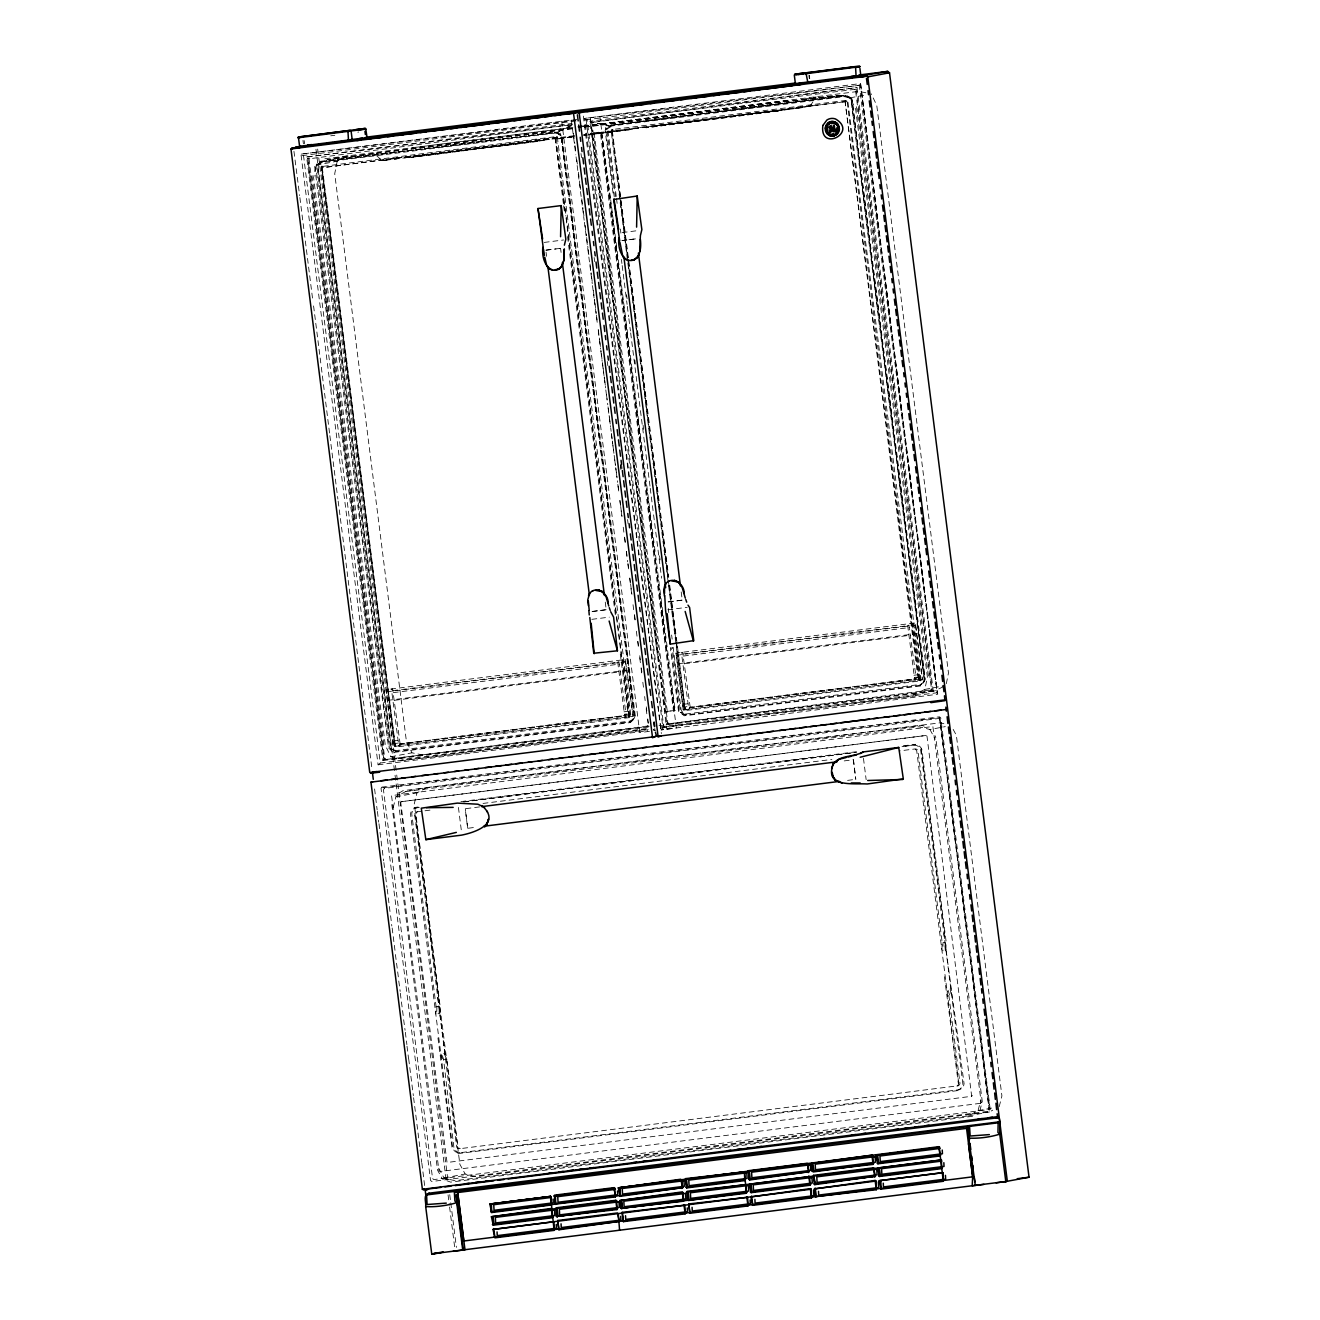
<?xml version="1.0" encoding="UTF-8"?>
<svg xmlns="http://www.w3.org/2000/svg" width="1320" height="1320" viewBox="0 0 1320 1320"><rect width="100%" height="100%" fill="white"/><g stroke="black" fill="none" stroke-linecap="round" stroke-linejoin="round"><path stroke-width="0.75" stroke-dasharray="5 3.75" d="M941.919 949.377L942.101 941.903L917.961 750.766A2.92 2.92 0 0 0 915.519 748.885L899.201 750.948M316.536 164.356L315.991 168.118L389.087 746.724L392.815 750.898L395.373 751.591L630.399 721.875L632.692 720.571L635.266 715.605L562.171 136.999L558.442 132.841L555.902 132.148L321.964 161.65L316.701 165.577L316.536 164.356L319.555 161.419L558.657 131.951M479.606 806.899L465.201 808.714L467.676 828.3L475.843 827.26M467.775 828.284L465.3 808.698M394.845 746.328L321.453 166.567L557.255 136.455L631.01 716.512L630.234 717.503L395.587 747.087L394.152 744.678M676.187 642.724L684.651 709.747L685.641 710.506L920.271 680.922L921.03 679.932L847.72 100.204L611.82 129.575L619.723 195.739M605.847 127.331L605.187 130.696L613.42 196.086M321.42 166.996L321.783 166.155M316.09 165.181L337.194 161.205L348.695 155.694L327.591 159.67L316.09 165.181L313.599 177.721L385.308 745.272L390.835 756.789L403.342 759.28L648.169 728.392M337.194 161.205L334.719 173.745L406.411 741.295L411.923 752.812L424.43 755.304M660.396 726.858L913.391 694.947L924.891 689.419L927.366 676.896L855.673 109.345L850.146 97.828L837.639 95.337L778.288 102.448M946.341 683.661L948.47 672.919L876.76 105.369L871.249 93.852M306.636 156.981L572.5 124.575L309.012 158.812L384.714 758.109L382.882 760.567L306.636 156.981L571.774 123.502M429.973 810.134L416.526 811.899L414.628 814.324L456.637 1146.915A2.937 2.92 0 0 0 459.079 1148.796L958.089 1085.782A2.92 2.92 0 0 0 959.97 1083.357L948.997 996.418L947.166 990.941M393.178 807.625L395.885 796.851L405.62 791.554L426.739 787.578L940.318 722.799L947.48 724.614M426.739 787.578L417.004 792.874L414.298 803.649L459.855 1164.256L465.151 1174.008L475.893 1176.73L989.472 1111.951L992.722 1110.186M438.735 1168.233L444.031 1177.984L454.789 1180.707L968.352 1115.928L978.087 1110.631L980.793 1099.873M999.207 1106.655L1001.913 1095.897L956.356 735.273L951.934 727.155M979.885 1110.714L982.261 1101.424L935.534 735.884M666.088 724.878L667.706 722.683L591.921 122.875L589.842 121.225L657.426 655.545M630.399 721.875C627.611 722.617 635.778 718.509 634.178 715.819L561.082 137.214L557.354 133.039L554.796 132.346L320.958 161.832M614.229 196.812L605.979 131.554L608.569 126.588L610.863 125.285L845.922 95.568A7.309 7.293 79.4 0 1 852.208 100.419L925.303 679.024L922.73 683.991L919.281 685.509L921.574 684.206L924.149 679.239L851.053 100.633L849.535 97.119L845.889 95.04L606.952 125.862M391.842 804.606L437.531 1170.13L442.134 1178.545M851.235 100.171L851.878 98.587L924.874 680.312L922.284 684.667M653.73 729.201L653.351 730.092L655.066 730.669L654.505 726.66M384.714 758.109L384.021 759.726L648.499 725.901L647.476 719.004M667.029 724.036L667.706 722.683L667.029 724.036L930.583 689.964L933.273 691.152L857.026 87.566L589.842 121.225L590.964 122.628L857.026 87.566M321.651 166.947L322.179 166.023L321.453 166.567M560.109 133.106L560.736 134.953L559.762 134.92L561.577 136.191L634.904 716.727L630.564 722.535L394.3 752.351M393.938 743.622L321.189 167.855L556.165 137.329C556.264 135.267 558.904 138.352 556.875 136.653L555.142 138.352L563.409 203.825M460.004 1152.657A7.045 7.029 79.3 0 1 453.964 1147.971L443.569 1059.333L441.755 1053.855L444.147 1053.558L446.886 1059.745L457.858 1146.684A2.92 2.92 0 0 0 460.3 1148.565M575.619 120.301L300.96 154.126L302.082 155.612L303.484 155.281L380.259 763.01L378.097 764.824L300.96 154.126L577.021 119.328M574.464 135.679L321.189 167.855L323.004 166.732L321.964 167.755L395.274 746.377L394.366 745.668L396.198 746.196L394.465 746.476M585.717 119.839L860.095 85.239L859.188 84.529L860.574 83.556L937.299 693.445L860.458 85.173L584.595 118.371L585.717 119.839L587.07 119.543L663.828 727.204L661.023 729.927L584.595 118.371L860.574 83.556L937.728 694.237L661.023 729.927L676.335 727.996L599.907 116.44M590.964 122.628L591.756 121.704L591.921 122.875M919.397 680.212L847.11 101.442L611.177 131.274L613.041 130.152C612.496 128.188 610.698 131.819 612.232 129.673L613.041 130.152L611.177 131.274L668.316 583.473M401.56 801.619L400.752 802.543L447.034 1162.491L971.668 1096.309L926.986 736.164L925.964 735.487L401.445 801.653L926.079 735.471M629.376 716.793L556.165 137.329M610.417 197.736L601.26 131.67L600.369 132.66L673.513 711.463L675.18 710.391L610.682 199.765M957.643 1085.551L958.468 1084.495L944.08 974.143M972.361 1095.418L971.668 1096.309M981.189 1102.431L980.364 1103.355L981.189 1102.431L932.877 726.511L391.545 795.597L438.949 1170.823L439.972 1171.5L980.48 1103.322M383.064 787.76L939.592 717.568L989.208 1110.351M647.476 725.686L649.192 726.28L383.807 759.759L307.824 158.334L309.771 158.087M620.284 653.977L628.435 716.974L630.069 715.885M846.202 100.749L845.114 101.772L917.499 674.801L918.423 680.394L920.106 679.305M856.201 89.166L932.233 690.591L930.583 689.964L931.59 690.013L855.459 89.892L856.251 89.166L591.707 122.149L608.355 125.713L592.911 122.38M673.398 710.671L674.223 710.572L601.211 132.544L592.152 133.7L594.132 132.561L667.277 711.381L665.181 711.711L675.18 710.391L665.181 711.711L592.152 133.7L601.26 131.67L674.404 710.473L673.513 711.463M384.664 759.132L385.473 758.719L384.021 759.726L307.824 158.334M810.183 106.012L816.156 96.938L805.778 98.901M668.184 728.211L666.683 729.217L590.238 117.645M399.036 793.039L403.078 790.647L921.261 725.29L925.766 726.611M612.018 125.07L609.724 126.373L607.15 131.34L615.384 196.597M668.596 723.013L667.524 723.36M571.395 125.087L557.271 132.165L572.484 125.334L572.236 124.179M913.391 694.947L934.494 690.97L944.345 686.235M437.761 997.441L444.906 1053.459L446.886 1059.745L443.52 1059.416M921.03 679.932L920.271 680.922M853.413 759.742L855.772 779.344L853.413 759.742L841.154 761.293M302.082 155.612L576.064 120.928M572.402 128.782L327.575 159.67L374.055 153.351L382.107 160.627L394.796 158.417M417.895 155.925L549.533 139.343M559.845 134.904L560.868 134.706M557.073 138.023L555.142 138.352M568.194 136.966L574.249 136.191M629.409 129.822L584.644 135.498M632.61 129.228L583.308 135.498M638.517 128.106L584.001 134.987M655.743 125.912L787.38 109.345M778.272 111.061L645.942 127.76L781.457 110.451M786.192 109.56L583.159 135.151M850.146 97.828L865.491 94.941M561.082 252.417L560.571 248.325L554.532 249.117M600.188 610.5L606.226 609.724L605.187 601.557M681.202 591.97L682.242 600.121L676.203 600.913M387.106 689.617L388.212 689.419M621.885 660.016L622.99 659.802L630.201 716.678L628.435 716.974M400.125 743.869L392.584 688.858L391.429 689.073L398.805 745.932L400.125 743.869L626.208 715.357L618.667 660.346L617.512 660.561L624.888 717.42L626.208 715.357M390.835 756.789L411.923 752.812M633.105 716.281L625.267 659.505L385.984 689.683L393.162 746.576L633.105 716.281L625.267 659.505M634.573 718.162L633.468 718.361M667.342 712.189L666.254 711.579L667.277 711.381M924.891 689.419L944.064 685.806M395.885 796.851L417.004 792.874M943.866 933.603L964.078 1083.638A7.045 7.029 79.3 0 1 959.376 1089.676L458.782 1152.888A7.045 7.029 79.3 0 1 452.743 1148.202L410.52 814.044A7.045 7.029 79.3 0 1 415.222 808.005L416.443 807.774A7.045 7.029 79.3 0 0 411.741 813.813L435.996 1005.741L435.864 1014.041M939.592 717.568L989.918 1109.46M405.62 791.554L919.198 726.775L929.94 729.498L945.301 726.611M439.791 1013.545L439.989 1005.246L415.849 814.093A2.92 2.92 0 0 1 417.747 811.668M945.912 949.724L946.11 941.407L921.855 749.48A7.045 7.029 79.3 0 0 915.816 744.793L901.543 746.592M440.847 1053.97L442.877 1060.257M444.031 1177.984L465.151 1174.008M956.868 1086.014L958.089 1085.782M959.376 1089.676L958.172 1089.907A7.045 7.029 79.3 0 0 962.857 1083.868L920.634 749.71A7.045 7.029 79.3 0 0 914.595 745.024L902.368 746.559M978.087 1110.631L993.448 1107.744M968.352 1115.928L989.472 1111.951M859.188 84.529L937.299 693.445M847.11 101.442L584.051 134.458M677.094 653.053L678.249 652.822M911.872 623.436L913.028 623.221L920.238 680.097L918.423 680.394M924.611 681.582L923.455 681.796M690.212 707.289L682.638 652.278L681.417 652.509L688.809 709.351L690.212 707.289L916.278 678.777L908.704 623.766L907.483 623.997L914.875 680.839L916.278 678.777M676.021 653.103L683.215 709.995L676.021 653.103L915.304 622.924L922.499 679.816L915.304 622.924M610.863 125.285L844.767 95.782L849.75 98.34L849.535 97.119M545.903 250.173L551.842 249.414M621.918 240.587L627.858 239.827M392.139 158.746L399.58 157.773M795.349 108.537L812.839 105.682L806.487 106.442M802.774 107.58L786.176 109.725M592.086 611.49L597.498 610.797M668.101 601.904L673.513 601.211M396.94 158.103L408.771 156.585M406.114 156.915L419.562 155.215M593.109 133.518L594.247 133.369M600.369 132.66L601.392 132.462M775.385 111.111L788.815 109.395M630.547 239.53L636.587 238.738L622.149 240.57M330.742 135.811L334.818 135.3M324.868 158.746L573.111 127.38L411.939 147.84M583.308 126.093L858.743 91.36L865.887 92.779M583.291 126.225L791.373 99.99M572.253 128.436L374.055 153.351M584.48 126.901L778.288 102.448M584.644 127.248L837.639 95.337M404.415 157.888L575.091 136.158M543.956 140.382L408.094 157.756L540.062 141.124M558.739 138.749L574.893 136.587M558.393 138.814L574.546 136.768M544.219 242.418L563.574 239.976M622.182 232.584L637.659 230.637M591.838 619.344L609.262 617.149M667.854 609.757L687.208 607.315M392.799 690.624L618.882 662.112M682.852 654.043L908.919 625.531M386.578 691.861L625.878 661.683M676.648 655.264L915.932 625.086M393.36 692.637L619.443 664.125M683.43 656.057L909.496 627.544M387.981 700.342L627.28 670.164M678.067 663.762L917.334 633.583M394.63 700.293L620.697 671.781M684.701 663.712L910.767 635.201M394.366 740.784L397.914 740.338M623.981 711.827L627.528 711.381M676.582 642.724L684.354 704.203L687.902 703.758M913.968 675.246L917.499 674.801M394.746 743.523L398.293 743.077M624.376 714.565L627.924 714.12M684.354 704.203L684.733 706.942L688.281 706.497M914.347 677.985L917.895 677.539M399.548 743.985L625.63 715.457M689.601 707.388L915.668 678.876M629.244 716.859L629.013 715.754L394.218 745.355L393.558 740.718M919.231 680.295L918.984 679.173L684.222 708.79L683.892 706.596M683.215 709.995L923.159 679.684M920.436 685.294L685.361 715.011L682.803 714.318L679.074 710.16L671.17 647.576M920.452 685.987L684.189 715.77L678.529 711.232L670.345 647.674M931.161 689.188L932.184 690.591L666.93 724.053L591.046 122.611M382.882 760.567L648.862 726.99M659.059 725.703L934.494 690.97M380.259 763.01L648.763 729.102M663.828 727.204L936.408 692.851M400.917 760.848L648.202 729.663M660.479 728.112L915.932 695.887M378.097 764.824L647.707 730.802M649.407 731.379L639.755 732.6L561.709 121.258M414.051 807.526L418.143 807.015M460.944 801.603L856.399 751.74M903.293 745.816L915.519 744.282M463.32 801.867L856.697 752.251M415.222 808.005L419.298 807.493M464.145 801.834L851.416 752.994M483.021 803.434L515.658 799.326M517.704 799.062L542.19 795.976M544.219 795.712L831.88 759.429M847.605 780.384L855.772 779.344M457.792 1153.647L959.244 1090.402M972.559 1116.291L450.632 1182.126L442.431 1179.057M357.802 132.165L358.71 132.049M787.875 108.751L800.877 107.135M394.07 159.192L407.072 157.558M798.22 107.464L809.143 106.128M385.803 160.198L396.726 158.862M668.53 601.87L682.242 600.121M592.515 611.457L606.226 609.724M382.107 160.627L388.426 159.885M546.134 250.157L560.571 248.325M686.515 714.796L683.974 714.103L680.245 709.945L672.326 647.361M396.478 751.377L391.495 748.819L390.192 746.526L317.097 167.92A7.309 7.293 79.3 0 1 321.964 161.65M308.038 158.301L309.012 158.812M854.535 89.38L855.459 89.892M845.047 100.963L918.307 674.702M555.06 137.544L565.802 215.985M392.188 751.525L388.608 747.945L314.638 166.353L315.678 167.722M653.598 729.481L655.066 730.669M929.94 729.498L935.236 739.249M918.918 678.496L919.132 679.486M684.139 708.097L684.453 709.896L686.251 709.615L684.37 709.087L685.261 709.797L684.733 706.942M628.93 715.06L629.145 716.067M950.153 988.928L951.341 995.445L949.691 995.511L947.76 989.224M918.67 676.979L918.984 679.173M628.683 713.559L629.013 715.754M918.324 674.536L918.703 677.44M683.545 704.154L683.925 707.041M628.353 711.117L628.716 714.005M571.362 120.037L575.801 154.786M576.064 156.832L582.334 205.904M582.582 207.95L584.149 220.225M584.413 222.272L590.683 271.342M590.947 273.388L592.251 283.602M592.515 285.648L594.066 297.924M594.33 299.97L597.201 322.459M598.257 330.627L600.6 349.041M600.864 351.087L602.167 361.3M602.432 363.346L603.999 375.623M604.246 377.652L605.566 387.882M605.814 389.928L607.117 400.158M608.173 408.325L610.516 426.739M611.556 434.907L612.084 438.999M612.348 441.045L613.915 453.305M614.179 455.351L615.483 465.581M615.747 467.627L617.051 477.856M618.09 486.024L618.865 492.162M619.921 500.346L620.433 504.421M620.697 506.467L622 516.697M624.607 537.141L625.399 543.279M626.439 551.463L626.967 555.538M628.006 563.722L628.534 567.814M629.838 578.044L630.366 582.12M630.613 584.166L631.917 594.396M634.54 614.839L635.316 620.977M637.923 641.421L638.451 645.513M639.755 655.726L640.283 659.818M641.322 668.003L641.85 672.094M646.288 706.843L646.8 710.935M647.839 719.119L648.367 723.212M414.843 813.433L438.52 997.342M437.959 1037.982L452.215 1149.341M856.499 106.722L928.834 679.239M921.096 748.588L944.641 933.52M958.749 1083.588L916.74 750.997A2.92 2.92 0 0 0 914.298 749.116M809.341 75.322L809.737 78.556M808.896 75.372L809.308 78.622M863.461 758.323L866.151 779.641M612.348 131.06L620.862 198.577M621.126 200.624L668.695 577.12M669.718 585.304L677.226 644.638M677.473 646.684L685.476 709.714M611.952 131.175L668.316 577.236M669.339 585.42L676.318 640.678M619.971 197.769L627.462 256.971M627.709 259L668.201 579.447M668.448 581.493L675.939 640.678M668.563 585.519L676.071 644.853M676.318 646.899L683.545 704.319M616.259 196.432L608.009 131.142A6.55 6.55 79.4 0 1 612.084 125.912L846.136 96.393A6.55 6.55 79.4 0 1 851.383 100.452L924.495 679.206A6.567 6.55 79.4 0 1 920.419 684.437L686.367 713.955A6.55 6.55 79.4 0 1 681.12 709.896L673.167 647.245M616.506 198.462L617.545 206.63M620.384 229.07L620.895 233.145M668.283 608.487L668.794 612.579M671.616 635.019L672.144 639.094M626.604 294.723L627.115 298.798M634.837 359.98L635.365 364.072M643.087 425.255L643.599 429.33M659.587 555.786L660.099 559.878M621.406 259.429L621.918 263.505M622.182 265.551L625.267 290.07M625.531 292.116L627.082 304.375M627.33 306.421L628.617 316.635M628.881 318.681L630.415 330.94M630.679 332.986L636.867 382.024M637.114 384.07L640.2 408.589M640.464 410.635L643.549 435.154M643.813 437.201L646.899 461.719M647.163 463.765L650.001 486.238M650.248 488.284L653.334 512.803M653.598 514.849L656.683 539.368M656.947 541.414L661.584 578.193M586.096 119.773L662.937 728.046M583.341 116.127L661.353 733.557M621.571 464.409L622.083 468.484M620.598 464.409L621.126 468.484M627.561 519.535L628.089 523.611M640.728 623.667L641.239 627.759M580.998 153.549L581.526 157.624M594.148 257.532L594.66 261.608M607.283 361.515L607.794 365.59M620.416 465.498L620.928 469.573M573.507 133.485L574.794 143.682M575.058 145.728L575.833 151.85M576.856 160L577.368 164.093M578.408 172.243L579.694 182.44M579.942 184.487L580.717 190.608M581.757 198.775L583.044 208.972M583.308 211.002L584.067 217.124M585.106 225.291L586.393 235.488M586.658 237.534L587.944 247.731M588.192 249.761L588.967 255.882M590.007 264.049L591.294 274.247M591.541 276.292L592.317 282.414M593.356 290.565L594.643 300.762M594.891 302.808L596.178 313.005M596.442 315.051L597.217 321.173M598.24 329.323L599.544 339.521M599.791 341.566L601.078 351.763M601.342 353.81L602.893 366.052M603.141 368.082L604.428 378.279M604.692 380.325L605.467 386.447M606.49 394.597L607.778 404.811M608.041 406.84L609.328 417.037M609.592 419.084L611.127 431.327M611.391 433.356L612.678 443.569M612.942 445.599L613.717 451.72M614.74 459.888L616.028 470.085M616.291 472.114L617.578 482.328M617.826 484.358L618.865 492.525M619.888 500.676L620.928 508.843M621.176 510.889L621.951 516.994M623.238 527.208L624.278 535.359M624.541 537.405L625.301 543.527M626.34 551.678L627.627 561.874M627.891 563.92L628.65 570.042M629.689 578.193L630.712 586.361M630.976 588.406L631.999 596.558M633.039 604.725L634.062 612.876M634.326 614.922L635.349 623.073M636.388 631.24L637.411 639.391M637.676 641.438L638.451 647.559M639.738 657.756L640.778 665.923M641.025 667.969L641.801 674.091M642.84 682.259L643.599 688.38M644.638 696.547L645.15 700.639M646.189 708.807L647.212 716.974M566.049 218.031L628.337 711.282M563.673 205.87L564.448 212.008M567.551 236.56L615.631 617.149M546.067 252.236L546.579 256.327M458.436 807.444L461.373 830.709M322.295 167.64L395.423 746.295M317.658 149.061L396.214 770.946M396.726 775.038L448.206 1182.456M449.74 1194.649L450.499 1200.722M450.763 1202.751L456.406 1247.383M315.959 149.275L394.531 771.16M395.043 775.252L446.507 1182.67M448.058 1194.864L449.328 1205.011M449.592 1207.024L454.971 1249.628M311.965 175.395L384.285 747.928M304.161 140.58L304.573 143.814M302.973 140.415L303.402 143.847M293.947 151.321L299.64 195.541M299.887 197.587L312.56 298.617M313.582 305.926L321.073 365.227M321.321 367.274L329.62 433.636M329.868 435.683L337.887 499.092M338.151 501.138L342.507 534.913M342.771 536.959L351.07 603.421M351.318 605.467L371.992 769.114M374.599 788.947L377.14 809.903M377.438 811.437L378.691 822.129M378.988 823.713L382.041 848.611M382.338 850.294L383.575 860.838M383.889 862.554L385.374 875.094M385.704 876.876L386.925 887.32M387.255 889.152L390.274 913.803M390.604 915.733L391.809 926.013M392.155 927.993L395.257 952.545M395.423 954.541L398.623 979.126M398.772 981.024L400.174 991.386M400.307 993.25L403.524 1017.967M403.656 1019.733L405.075 1030.243M405.339 1032.289L406.89 1044.565M407.005 1046.216L408.54 1058.426M408.688 1058.871L413.341 1095.682M413.605 1097.728L416.707 1122.264M416.955 1124.31L420.057 1148.845M420.123 1150.099L421.674 1162.326M421.872 1163.168L424.76 1186.763M945.318 950.598L944.625 942.216L943.008 942.628L942.909 950.895M436.904 1006.467L436.706 1013.925L439.098 1013.628L439.296 1006.153L436.904 1006.467M382.024 787.116L381.034 788.386L430.567 1180.509L431.838 1181.499L989.291 1111.193L990.28 1109.922L940.747 717.799L939.477 716.809L382.024 787.116M384.433 788.386L383.443 789.673L432.581 1178.595L433.851 1179.585L988.102 1109.674L989.092 1108.404L939.972 719.482L938.685 718.492L384.433 788.386M606.474 128.849L605.698 129.294L607.843 128.782L606.474 128.849M391.495 748.819L390.489 749.001L391.495 748.819M681.549 712.239L680.476 712.437L681.549 712.239M556.099 132.974L322.03 162.492A6.55 6.55 79.3 0 0 317.971 167.739L391.083 746.476A6.567 6.55 79.3 0 0 396.33 750.535L630.382 721.017A6.55 6.55 79.4 0 0 634.458 715.786L561.346 137.032A6.55 6.55 79.3 0 0 556.099 132.974"/><path stroke-width="1.5" d="M996.089 1182.835L1005.807 1181.598L999.751 1134.128L999.883 1122.561L998.184 1121.984L429.115 1193.181L426.574 1194.947L427.086 1204.516L446.292 1203.114M655.924 736.312L652.558 737.764L573.557 113.438L576.939 111.986L577.846 112.678L290.961 148.978L369.748 772.53L653.251 736.857L656.617 736.23L655.396 732.22M825.908 129.64L825.924 127.677A6.814 6.798 79.3 0 1 826.914 125.053C849.189 111.623 833.068 153.466 825.924 127.677M837.82 127.561L838.283 130.119L837.952 126.505A5.627 5.61 79.3 0 0 835.923 123.865C824.323 117.084 827.755 137.032 826.254 128.618A6.765 6.765 79.3 0 0 826.996 131.917L830.362 135.234A6.171 6.154 79.3 0 0 835.758 134.557L837.127 133.353M639.672 251.394L640.398 235.587L641.866 229.597L637.213 196.004L613.668 199.518L619.74 241.048M835.808 131.686L833.085 131.719L833.167 128.386M944.46 695.755L944.955 700.672L930.93 702.653M429.115 1193.181C422.647 1194.798 426.31 1201.58 425.683 1206.529L431.755 1254L440.913 1252.861M661.601 735.603L658.168 737.055L579.166 112.728L582.598 111.26M564.019 249.513C567.072 280.022 540.375 274.626 542.801 247.368M837.061 132.743L836.962 127.545L837.837 127.561M564.349 248.919L563.97 260.337L561.049 267.415M640.365 239.333C643.962 269.296 616.457 266.31 618.816 237.782M831.699 130.894L831.732 129.112L833.135 128.403M543.262 247.83L537.982 208.527L561.198 205.59L560.587 236.709M637.213 196.004L636.603 227.123M830.263 128.353L831.303 127.644M827.343 125.285L826.897 128.469M833.58 126.076L834.207 125.367L833.563 126.076M837.573 131.62L837.738 130.581M838.447 130.911L838.744 129.03M564.382 245.173L565.834 239.184L561.198 205.59M975.315 1185.409L968.748 1138.038A24.008 5.726 -8 0 0 999.751 1134.128L997.953 1132.527L998.184 1121.984M829.636 131.093C829.966 135.003 832.738 126.687 829.62 131.109M830.065 127.182L830.907 125.763L830.247 126.423M299.706 147.031L298.37 137.032L350.097 130.367L351.087 130.96L352.176 139.573L351.004 140.431M834.075 135.333L832.178 135.564C829.059 134.425 835.114 135.729 833.547 133.667M1005.659 1181.532L1007.358 1181.235L1005.807 1181.598M836.253 130.68L835.774 131.686M484.588 807.394L477.922 804.226L457.347 803.105L421.278 808.186L425.848 839.652L461.389 835.164C476.454 832.243 501.27 822.987 481.932 805.546M831.633 768.801C834.438 754.116 852.901 757.993 863.181 751.921L898.739 747.433L903.309 778.899L867.24 783.981C852.868 783.057 823.614 787.941 833.514 763.389M830.28 128.353C833.811 123.585 826.188 127.215 829.636 128.255M831.567 131.488L829.455 132.792L829.174 130.812A5.115 5.098 79.3 0 1 830.56 129.426L831.204 128.518L829.62 128.271M826.452 129.36L826.963 126.423M589.66 593.323L587.796 599.659L588.406 605.748M665.676 583.737L663.812 590.073L664.422 596.161M588.489 595.864L590.106 592.713C597.779 585.271 608.487 594.066 608.207 603.256M826.435 127.594L827.574 129.64M589.809 617.512L593.753 653.235L617.446 650.793L613.586 617.1L610.698 611.754M664.736 595.551L665.593 610.533L670.23 644.127L693.775 640.612L689.601 607.513L688 605.121M637.065 257.829L638.962 254.628M807.659 73.392L808.154 72.6L805.992 73.013L807.922 82.945L854.122 77.121M302.329 146.701L348.513 140.877L347.935 130.779M856.119 76.857L855.541 66.759L859.699 66.693M863.181 751.921L860.211 753.571M860.145 76.098L861.217 75.256L795.382 83.622L794.293 75.009L796.01 74.828M837.078 132.743L835.197 134.492M484.638 827.029L487.261 823.828M489.819 1204.071L550.621 1196.399L550.902 1205.044L491.7 1212.519L489.819 1204.071L550.621 1196.399L490.66 1203.972L491.7 1212.519M681.912 1188.511L682.621 1187.62L620.169 1196.316L618.288 1187.868L680.74 1179.238L682.621 1187.67L554.812 1203.791L554.532 1195.161L614.179 1187.637L615.367 1196.91L490.792 1211.859M811.255 1163.53L871.926 1155.116L873.097 1164.405L812.229 1171.318L811.255 1163.53L872.833 1155.726L873.097 1164.405M877.899 1163.794L876.859 1155.264L939.807 1147.278L876.034 1155.363L877.899 1163.794L940.087 1155.957L938.916 1146.668L618.288 1187.868M491.419 1216.743L551.331 1208.427L552.503 1217.716L493.3 1225.174L491.419 1216.743L616.688 1200.886L616.968 1209.582L556.413 1216.462L556.132 1207.816L615.796 1200.293L616.968 1209.582M493.02 1229.415L553.822 1221.743L554.103 1230.372L494.901 1237.847L493.02 1229.415L811.255 1189.221L811.536 1197.916L752.746 1205.325L750.865 1196.893L810.364 1188.627L811.536 1197.916M557.733 1220.488L558.904 1229.778L619.261 1221.396L617.397 1212.964L557.733 1220.488L558.904 1229.778M619.888 1200.54L682.341 1191.894L683.512 1201.183L620.862 1208.328L619.888 1200.54L683.232 1192.554L683.512 1201.183M622.182 1212.354L623.37 1221.643L685.113 1213.855L684.832 1205.209L622.182 1212.354L623.37 1221.643M685.542 1178.628L686.713 1187.918L744.744 1180.591L744.463 1171.962L685.542 1178.628L686.713 1187.918M688.314 1200.573L747.054 1192.356L687.423 1199.929L687.142 1191.3L746.064 1184.618L746.344 1193.264L620.862 1208.328M688.743 1203.955L689.914 1213.245L747.945 1205.936L747.664 1197.289L688.743 1203.955L689.914 1213.245M748.374 1170.708L749.545 1179.997L809.044 1171.731L807.163 1163.283L748.374 1170.708L749.545 1179.997M940.516 1159.34L941.407 1159.933L877.635 1168.035L879.499 1176.466L941.688 1168.629L941.407 1159.983L749.265 1184.222L751.146 1192.653L809.935 1185.245L809.655 1176.599L686.433 1192.141M813.565 1175.344L814.737 1184.634L875.407 1176.219L873.526 1167.787L813.565 1175.344L814.737 1184.634M814.457 1188.874L875.127 1180.459L876.298 1189.732L815.43 1196.662L814.457 1188.874L876.034 1181.053L876.298 1189.732M879.219 1180.69L943.008 1172.655L943.288 1181.284L881.1 1189.139L879.219 1180.69L943.008 1172.655M826.914 125.053L830.544 122.76M833.002 764.148L839.223 759.198L846.07 757.581M834.174 130.812C837.012 127.726 833.184 134.838 833.415 128.766C835.956 129.129 833.662 121.704 833.052 127.413L831.715 128.568L831.484 127M807.23 73.441L808.154 72.6M833.563 133.667L830.659 134.541M558.756 268.933L561.495 266.788L557.881 269.56L558.756 268.933L555.208 269.759M634.771 259.347L637.51 257.202L633.897 259.974L634.771 259.347L631.224 260.172M684.222 593.67C684.503 584.48 673.794 575.685 666.121 583.126L664.505 586.261L664.537 593.521M592.218 591.228L593.092 590.601M668.233 581.641L669.108 581.014M836.187 134.97L833.266 136.059A6.798 6.782 79.3 0 1 830.197 135.861L828.415 134.953A7.409 7.392 79.3 0 1 826.93 133.567A7.54 7.524 79.3 0 1 825.247 128.7A7.491 7.474 79.3 0 1 826.403 124.674A7.144 7.128 79.3 0 1 828.514 122.545A6.814 6.798 79.3 0 1 834.421 121.803A7.144 7.128 79.3 0 1 836.22 122.71A7.491 7.474 79.3 0 1 839.107 126.868L839.388 129.03A7.54 7.524 79.3 0 1 839.074 131.125L838.2 124.888L834.537 121.918A6.732 6.716 79.3 0 0 828.531 122.661L825.396 128.056L827.508 134.013M829.636 122.661L831.452 122.149C835.923 122.281 826.963 124.558 833.992 123.172M860.178 757.267L898.739 747.433M835.213 134.492L831.138 135.069M829.455 123.206L828.102 123.668A6.22 6.204 79.3 0 1 834.256 122.43A6.534 6.534 79.3 0 1 835.873 123.255A6.732 6.716 79.3 0 1 837.21 124.509A6.897 6.897 79.3 0 1 838.513 127.05M853.413 755.667L856.614 754.776M425.848 839.652L456.34 832.392M847.984 757.102L851.812 756.112M833.233 136.174L837.606 133.782A7.409 7.409 79.3 0 0 838.695 132.082M298.37 137.032L365.442 128.37L356.301 129.591M297.99 137.792L302.016 137.032M348.496 131.423L351.087 130.96M365.772 129.063L367.075 137.626L348.348 139.936M290.961 148.978L292.776 148.632M348.975 140.827L351.285 140.398M366.465 138.435L363.742 138.814M856.102 67.403L860.128 66.644M372.454 772.893L370.673 773.223L379.714 772.183M998.316 1116.555L422.383 1189.303L370.953 782.149L372.751 781.803M946.885 709.385L370.953 782.149M422.383 1189.303L424.198 1188.957M423.308 1189.996L425.089 1189.65M554.103 1230.372L550.621 1196.349M555.703 1204.434L554.664 1195.887L615.087 1188.231L553.822 1196.003M491.634 1211.76L491.419 1203.823M620.169 1196.316L619.888 1187.62L681.648 1179.832L682.621 1187.67M995.824 1117.776L997.623 1117.446M555.637 1203.675L555.423 1195.755M493.3 1225.174L493.02 1216.495L494.01 1224.284L553.212 1216.809L492.393 1224.531M746.344 1193.264L744.463 1171.912L685.674 1179.37M620.103 1195.557L619.888 1187.62M557.304 1217.106L557.023 1208.41L558.014 1216.198L556.413 1216.462M808.335 1172.572L808.054 1163.893L748.506 1171.45M685.822 1187.274L687.423 1187.01L686.449 1179.222M621.769 1208.972L621.489 1200.293L622.479 1208.08M745.453 1179.7L686.664 1187.159M748.654 1179.337L750.255 1179.09L749.265 1171.302M688.264 1199.83L688.05 1191.894L689.023 1199.682M809.044 1171.681L749.496 1179.238M812.229 1171.318L813.846 1171.071L812.856 1163.283M943.288 1181.284L939.197 1147.377M557.238 1216.347L617.678 1208.674L558.014 1216.198M751.146 1192.653L750.865 1183.974L751.856 1191.762L750.255 1192.009M873.807 1163.497L813.136 1171.962M877.008 1163.151L878.608 1162.903L877.635 1155.116M683.463 1200.424L621.703 1208.212M813.697 1176.087L815.446 1183.743L813.829 1183.991M619.575 1230.273L618.288 1213.558M879.499 1176.466L879.236 1167.771L880.209 1175.559L878.608 1175.823M431.755 1254L443.157 1251.855M751.096 1191.894L810.645 1184.337M462.759 1250.089L464.986 1249.776L457.693 1192.537L454.377 1192.455L454.888 1201.018L456.687 1202.619L462.759 1250.089L453.04 1251.327M814.671 1183.875L875.407 1176.169L815.446 1183.743M941.787 1167.837L879.45 1175.707M881.1 1189.139L880.836 1180.443M815.43 1196.662L816.436 1196.514L815.166 1188.016M301.026 146.355L295.086 147.477L301.224 146.701M581.889 112.167L578.49 112.811L866.893 76.23L859.815 76.246M865.953 75.487L867.751 76.874L889.515 72.781L1029.039 1177.226L1006.038 1181.482L433.306 1253.703L434.808 1253.522M362.885 129.459L365.491 129.096M366.201 138.468L348.282 140.778M350.493 139.788L351.747 140.332M352.176 139.573L299.079 146.404M799.854 83.721L798.88 83.853L802.692 83.358M855.839 76.89L860.772 76.032L859.798 76.147M362.191 129.558L298.419 137.742M803.814 73.029L794.656 74.25L859.567 66M798.088 74.481L803.385 73.804M799.178 83.094L802.708 82.632M851.961 77.5L887.7 71.379L889.515 72.781L887.997 72.979L887.7 71.379L859.056 74.993M493.993 1237.203L494.835 1237.087L493.713 1228.557M558.014 1229.118L558.838 1229.019M622.462 1221L623.304 1220.884M689.023 1212.601L689.865 1212.486M751.856 1204.681L752.697 1204.566L751.575 1196.035M880.209 1188.478L881.05 1188.38M805.992 73.013L855.541 66.759M805.612 73.639L796.57 74.761M806.025 73.722L855.69 67.204M365.953 137.197L795.63 82.995M307.642 145.068L311.652 144.556M851.202 76.51L855.294 75.999M307.362 145.926L311.471 145.414M318.17 144.457L322.278 143.946M328.779 143.121L332.854 142.609M338.959 141.834L343.035 141.322M360.558 139.227L802.527 83.474M803.698 83.341L807.922 82.945M851.631 77.286L855.723 76.775M299.805 147.741L291.703 148.071L300.745 147.031M356.911 140.547L360.987 140.019M367.108 139.26L371.184 138.732M377.305 137.973L381.381 137.445M387.502 136.686L393.608 135.911M397.7 135.399L403.804 134.624M407.897 134.112L416.048 133.072M420.123 132.561L426.244 131.786M430.32 131.274L436.441 130.499M440.517 129.987L446.638 129.212M450.714 128.7L456.835 127.941M460.911 127.413L467.032 126.654M471.108 126.126L489.456 123.816M493.531 123.305L499.653 122.529M503.728 122.017L509.85 121.242M513.926 120.73L520.047 119.955M524.122 119.444L530.244 118.668M534.319 118.156L540.441 117.381M544.516 116.869L550.638 116.094M554.713 115.582L560.835 114.807M564.91 114.295L573.062 113.273M586.905 111.523L593.027 110.748M597.102 110.236L603.223 109.461M607.299 108.95L611.374 108.438M617.496 107.662L621.571 107.151M627.677 106.375L633.798 105.617M639.919 104.841L643.995 104.329M650.1 103.554L654.192 103.043M660.297 102.267L664.372 101.755M670.494 100.98L674.569 100.468M680.691 99.693L684.766 99.181M690.888 98.406L696.993 97.647M701.068 97.135L707.19 96.36M713.311 95.584L719.416 94.809M723.509 94.297L729.613 93.522M733.689 93.01L739.81 92.251M743.886 91.724L750.007 90.965M754.083 90.436L760.204 89.677M764.28 89.166L792.808 85.552M796.9 85.041L800.976 84.529M858.049 77.335L864.171 76.56M578.275 126.786L582.367 126.274M372.471 772.068L376.546 771.54M380.935 780.763L387.073 779.988M391.165 779.476L397.287 778.701M401.379 778.189L405.471 777.661M411.592 776.903L415.685 776.374M421.822 775.599L427.944 774.84M434.082 774.064L438.174 773.536M444.295 772.778L448.387 772.249M454.526 771.474L458.617 770.962M464.739 770.187L468.831 769.676M474.969 768.9L479.044 768.388M485.183 767.613L491.32 766.837M495.396 766.326L501.534 765.551M505.626 765.039L511.747 764.263M515.839 763.752L521.977 762.976M528.099 762.201L532.191 761.689M538.329 760.914L542.404 760.403M548.542 759.627L552.635 759.115M558.756 758.34L562.848 757.812M568.986 757.053L573.078 756.525M579.199 755.749L583.291 755.238M589.429 754.462L595.551 753.687M599.643 753.176L605.781 752.4M611.903 751.624L615.994 751.113M622.132 750.337L626.208 749.826M632.346 749.051L636.438 748.539M642.559 747.763L646.652 747.252M652.789 746.476L658.911 745.701M663.003 745.189L669.141 744.414M673.233 743.903L679.355 743.127M683.446 742.615L689.584 741.84M695.706 741.064L699.798 740.553M705.936 739.778L710.011 739.249M716.149 738.49L720.241 737.962M726.363 737.187L730.455 736.676M736.593 735.9L740.668 735.388M746.807 734.613L750.898 734.101M757.02 733.326L763.158 732.551M767.25 732.039L773.371 731.263M779.51 730.488L785.647 729.712M789.723 729.201L795.861 728.426M799.953 727.914L806.074 727.138M810.166 726.627L816.304 725.851M820.396 725.34L826.518 724.564M830.61 724.053L836.748 723.278M840.823 722.766L869.451 719.153M873.526 718.641L877.618 718.113M883.756 717.337L889.878 716.578M893.97 716.051L900.108 715.275M904.183 714.763L910.322 713.988M914.413 713.476L920.535 712.701M924.627 712.189L930.765 711.414M934.857 710.903L940.978 710.127M481.651 806.635L837.061 761.805M484.011 826.237L839.438 781.407M465.085 1183.793L469.161 1183.281M475.299 1182.505L479.391 1181.994M485.512 1181.218L489.605 1180.707M548.889 1173.232L552.964 1172.705M559.102 1171.929L563.194 1171.418M569.316 1170.642L573.408 1170.13M579.546 1169.355L583.621 1168.843M589.76 1168.068L593.851 1167.556M632.676 1162.656L636.768 1162.145M642.906 1161.369L646.998 1160.857M653.119 1160.082L657.212 1159.554M726.709 1150.793L730.785 1150.281M736.923 1149.505L741.015 1148.994M747.136 1148.218L751.228 1147.707M757.366 1146.931L761.458 1146.42M810.513 1140.232L814.588 1139.705M820.726 1138.945L824.818 1138.418M851.383 1135.068L855.476 1134.556M861.614 1133.781L865.689 1133.27M894.316 1129.656L898.392 1129.145M904.53 1128.369L908.622 1127.857M914.743 1127.082L918.835 1126.57M924.974 1125.795L929.049 1125.284M978.103 1119.096L982.195 1118.568M988.333 1117.793L992.425 1117.281M426.574 1194.947L998.052 1122.808M969.524 1139.655L968.303 1130.003L966.553 1128.369L457.693 1192.537L463.815 1240.998L972.675 1176.83L968.484 1143.697M989.34 1134.606L970.15 1136.025L969.622 1127.461L968.038 1126.653L968.748 1138.038M550.935 1197.504L493.762 1204.714L494.043 1210.308L553.245 1202.833L553.063 1199.121M615.45 1189.37L557.766 1196.646L558.046 1202.239L617.711 1194.716L617.529 1190.986M940.153 1148.416L879.978 1156.006L880.258 1161.6L942.43 1153.746L942.249 1150.034M877.849 1163.052L940.797 1155.116M941.754 1161.089L881.578 1168.678L881.859 1174.255L944.031 1166.418L943.849 1162.689M751.856 1191.762L808.615 1184.601M880.209 1175.559L942.397 1167.722L941.688 1168.629M1017.291 1178.694L1029.039 1177.226M357.901 129.987L363.709 129.261M801.405 83.622L796.059 84.249L797.841 84.051M359.518 138.534L362.323 138.188M359.766 139.21L362.917 138.831M440.814 1187.422L428.571 1188.94L425.271 1190.838L425.815 1195.111M444.889 1186.911L451.011 1186.135M455.087 1185.624L493.845 1180.789M497.92 1180.278L504.042 1179.519M508.117 1179.007L997.656 1117.793L999.322 1118.436L1007.341 1181.318M983.977 1184.37L972.18 1185.805L972.675 1176.83L966.553 1128.369M359.865 139.21L362.736 138.847M872.833 1155.775L871.926 1155.116M616.688 1200.936L615.796 1200.293M874.698 1177.077L875.407 1176.219M809.935 1185.245L810.629 1184.386M811.255 1189.27L810.364 1188.627M876.034 1181.103L875.127 1180.459M685.113 1213.855L685.822 1212.997M747.945 1205.936L748.654 1205.077M944.988 699.847L657.261 736.362M364.27 129.195L365.887 129.03M867.702 780.499L902.797 779.493M453.189 807.361L426.492 807.741M671.731 580.816L678.562 582.12L674.371 580.355L675.378 580.734M595.716 590.403L602.547 591.707L598.356 589.941L599.362 590.32M831.649 122.727L835.923 123.865M851.251 782.958L860.178 782.974M842.259 783.189L834.999 779.971M833.959 123.189L834.933 123.387M830.676 134.541L826.98 131.917M831.452 122.149L832.639 122.529M833.332 122.199L835.065 122.793M628.634 260.634L625.218 259.314L622.858 256.658L619.971 242.467M552.618 270.221L549.202 268.9L546.843 266.244L544.764 257.136M828.762 135.036L830.181 135.729M835.84 129.327L834.322 129.129L833.992 130.531M677.968 581.625L682.093 587.169L685.294 598.092M601.953 591.212L606.078 596.772L608.767 606.029M827.59 129.624L827.558 130.284M836.566 123.832L838.233 127.644M833.217 777.018L835.676 780.598L832.524 775.83L833.217 777.018L832.178 772.299M827.821 133.056L828.729 134.409A6.385 6.385 79.3 0 0 830.379 135.234M835.824 129.344L836.22 130.68M826.419 131.538L827.392 133.155M486.865 811.008L487.575 812.196M685.756 599.462L686.713 602.167M609.279 607.678L610.219 610.401M693.462 641.207L685.162 611.44M617.446 650.793L609.13 621.027M811.948 1162.689L813.07 1171.219M614.179 1187.637L615.367 1196.91M873.526 1167.787L874.649 1176.318M808.764 1175.955L809.869 1184.486M746.773 1196.646L747.895 1205.176M683.941 1204.566L685.063 1213.097M837.738 125.285L837.952 126.505M543.493 249.233L544.483 255.436M613.998 198.94L618.635 229.383M537.982 208.527L542.619 238.97M653.961 722.634L654.505 726.66M970.002 1143.516L970.794 1149.357M974.193 1176.631L974.87 1181.895M867.784 76.874L999.883 1122.561M866.464 78.358L867.24 84.48M868.016 90.618L868.527 94.71M869.303 100.831L870.078 106.969M870.606 111.061L871.381 117.2M871.893 121.275L872.404 125.367M873.18 131.505L873.955 137.643M874.467 141.735L875.243 147.856M875.77 151.948L876.546 158.087M877.057 162.179L877.833 168.3M878.345 172.392L879.12 178.53M879.895 184.668L880.407 188.743M881.182 194.881L881.71 198.974M882.486 205.112L883.261 211.233M883.773 215.325L884.548 221.463M885.06 225.555L885.835 231.676M886.347 235.768L887.122 241.907M887.65 245.998L888.426 252.12M888.938 256.212L889.713 262.35M890.224 266.442L891 272.563M891.775 278.701L892.287 282.793M893.062 288.932L893.591 293.007M894.366 299.145L895.141 305.283M895.653 309.375L896.428 315.496M896.94 319.588L897.716 325.726M898.227 329.818L899.002 335.94M899.53 340.032L900.306 346.17M900.817 350.262L901.593 356.383M902.105 360.475L902.88 366.613M903.655 372.751L904.167 376.827M904.942 382.965L905.47 387.057M906.246 393.195L906.757 397.287M907.533 403.409L908.308 409.546M908.82 413.638L909.595 419.76M910.107 423.852L910.882 429.99M911.41 434.082L912.186 440.204M912.697 444.295L913.473 450.433M913.984 454.526L914.76 460.663M915.535 466.785L916.311 472.923M916.822 477.015L917.598 483.136M918.126 487.228L918.901 493.366M919.413 497.459L919.924 501.55M920.7 507.672L921.476 513.81M922.003 517.902L922.762 524.04M923.291 528.115L924.066 534.254M924.577 538.345L925.353 544.483M925.864 548.559L926.64 554.697M927.416 560.835L927.943 564.927M928.702 571.048L929.478 577.187M930.006 581.279L930.781 587.416M931.293 591.492L932.068 597.63M932.58 601.722L933.355 607.86M933.883 611.935L934.643 618.073M935.17 622.165L935.946 628.303M936.457 632.379L937.233 638.517M937.745 642.609L938.52 648.747M939.295 654.868L939.823 658.961M940.599 665.098L941.111 669.19M941.886 675.312L942.661 681.45M943.173 685.542L943.948 691.68M945.846 707.124L946.357 711.199M947.116 716.727L947.909 723.459M948.403 726.957L949.195 733.689M949.707 737.187L950.482 743.308M950.994 747.4L951.769 753.538M952.281 757.63L953.056 764.329M953.584 767.861L954.343 774.543M955.135 780.12L955.647 784.756M956.422 790.35L956.934 794.97M957.709 800.58L958.485 806.718M958.996 810.793L959.772 816.932M960.3 821.023L961.059 827.673M961.587 831.254L962.346 837.886M962.874 841.467L963.633 848.1M964.178 851.697L964.92 858.314M965.464 861.927L966.207 868.527M967.015 874.186L967.494 878.74M968.303 884.416L968.781 888.97M969.589 894.647L970.068 899.184M970.893 904.86L971.668 910.998M972.18 915.09L972.906 921.657M973.467 925.32L974.193 931.87M974.754 935.534L975.496 942.084M976.057 945.764L976.784 952.297M977.345 955.993L978.07 962.511M978.895 968.253L979.671 974.391M980.182 978.483L980.909 985M981.486 988.713L981.931 993.168M982.773 998.926L983.218 1003.381M984.06 1009.156L984.835 1015.294M985.347 1019.386L986.056 1025.854M986.65 1029.616L987.343 1036.068M987.938 1039.83L988.63 1046.282M989.224 1050.06L989.918 1056.511M990.775 1062.336L991.221 1066.725M992.062 1072.549L992.838 1078.688M993.366 1082.779L994.043 1089.198M994.653 1093.009L995.346 1099.411M995.94 1103.223L996.633 1109.625M997.144 1113.717L997.656 1117.793M859.914 68.425L860.788 75.306M971.668 1156.171L972.163 1160.065M972.856 1165.593L973.269 1168.843M638.402 253.027L680.443 585.832M623.881 256.938L665.676 587.713M577.401 114.79L578.177 120.928M578.688 125.02L579.463 131.158M580.239 137.28L580.767 141.372M581.542 147.51L582.054 151.602M582.83 157.74L583.605 163.862M584.116 167.953L584.892 174.091M585.404 178.183L586.179 184.305M586.707 188.397L587.482 194.535M587.994 198.627L588.769 204.749M589.281 208.84L590.057 214.978M590.568 219.071L591.343 225.192M592.119 231.33L592.647 235.422M593.422 241.56L593.934 245.652M594.709 251.773L595.221 255.865M595.996 262.003L596.772 268.125M597.284 272.217L598.059 278.355M598.587 282.447L599.362 288.585M599.874 292.661L600.649 298.798M601.161 302.89L601.937 309.028M602.464 313.104L603.223 319.242M603.999 325.38L604.774 331.518M605.303 335.593L605.814 339.685M606.589 345.823L607.101 349.915M607.876 356.037L608.404 360.129M609.163 366.267L609.939 372.405M610.467 376.497L611.242 382.618M611.754 386.71L612.529 392.849M613.041 396.94L613.816 403.062M614.344 407.154L615.12 413.292M615.879 419.43L616.407 423.505M617.183 429.643L617.958 435.781M618.469 439.873L619.245 445.995M619.756 450.087L620.532 456.225M621.06 460.317L621.571 464.409M622.347 470.531L623.122 476.668M623.634 480.76L624.409 486.898M624.921 490.974L625.696 497.112M626.224 501.204L627 507.342M627.775 513.463L628.287 517.556M629.062 523.693L629.574 527.785M630.349 533.907L631.125 540.045M631.636 544.137L632.412 550.275M632.94 554.351L633.715 560.488M634.227 564.581L635.003 570.718M635.514 574.81L636.289 580.932M636.801 585.024L637.577 591.162M638.105 595.254L638.88 601.375M639.655 607.513L640.167 611.606M640.942 617.743L641.454 621.819M642.23 627.957L642.741 632.049M643.516 638.187L644.292 644.308M644.82 648.4L645.595 654.538M646.107 658.63L646.882 664.752M647.394 668.844L648.169 674.982M648.681 679.074L649.457 685.212M649.985 689.287L650.76 695.426M651.535 701.563L652.311 707.702M652.822 711.777L653.334 715.869M654.11 722.007L654.621 726.099M562.369 262.614L604.411 595.419M547.866 266.524L589.396 595.254M364.947 131.307L365.359 134.557M463.303 1249.991L456.241 1194.583L456.687 1202.619A24.008 5.726 -8 0 1 425.683 1206.529M372.52 773.207L373.279 779.344M667.194 613.717L670.23 644.127M591.178 623.304L594.214 653.73M588.308 601.062L589.198 610.219M588.885 610.797L589.248 614.988M945.45 1175.361L945.631 1179.09L883.459 1186.928L883.278 1183.198M878.377 1181.945L878.658 1187.538L818.68 1195.095L818.499 1191.366M813.598 1190.112L813.879 1195.705L755.089 1203.114L754.908 1199.401M750.106 1199.995L750.304 1203.724L692.274 1211.034L692.076 1207.322M687.274 1207.932L687.472 1211.645L625.713 1219.432L625.531 1215.72M620.73 1216.314L620.911 1220.043L561.247 1227.567L561.066 1223.838M556.264 1224.448L556.446 1228.178L497.244 1235.635L497.062 1231.923M826.864 132.38A6.963 6.963 79.3 0 1 825.957 127.694M835.774 134.557A6.518 6.501 79.3 0 0 837.688 132.611A6.897 6.88 79.3 0 0 838.695 128.024M822.871 125.45C819.308 152.542 858.594 132.396 835.477 118.948A9.62 9.603 79.3 0 0 826.881 120.037L822.871 125.45M488.449 819.225L486.766 824.604L488.449 819.225M683.991 1180.724L622.231 1188.511L622.512 1194.105L684.271 1186.317L683.991 1180.724M746.807 1172.803L688.792 1180.13L689.073 1185.707L747.103 1178.397L746.807 1172.803M810.397 1164.784L751.608 1172.193L751.888 1177.786L810.678 1170.361L810.397 1164.784M875.176 1156.617L815.199 1164.174L815.48 1169.767L875.457 1162.194L875.176 1156.617M554.565 1209.912L495.363 1217.386L495.643 1222.98L554.845 1215.505L554.565 1209.912M619.03 1201.794L559.366 1209.318L559.647 1214.895L619.311 1207.371L619.03 1201.794M685.591 1193.395L623.832 1201.183L624.112 1206.76L685.872 1198.972L685.591 1193.395M748.407 1185.476L690.393 1192.785L690.673 1198.378L748.704 1191.053L748.407 1185.476M811.998 1177.457L753.208 1184.865L753.489 1190.458L812.279 1183.034L811.998 1177.457M876.777 1169.289L816.799 1176.846L817.08 1182.423L877.057 1174.866L876.777 1169.289"/></g></svg>
